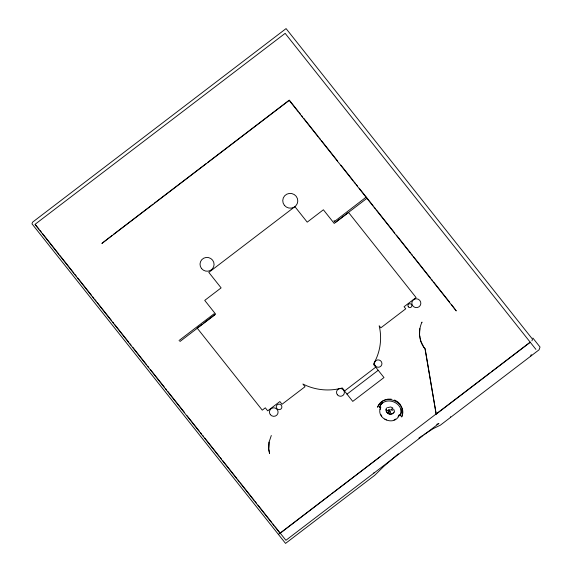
<?xml version="1.0" encoding="UTF-8"?>
<svg xmlns="http://www.w3.org/2000/svg" width="572" height="572" viewBox="0 0 572 572"><rect width="100%" height="100%" fill="white"/><g stroke="black" fill="none" stroke-linecap="round" stroke-linejoin="round"><path stroke-width="0.86" d="M421.914 322.343L422.007 322.072C417.946 330.673 418.783 341.591 425.032 348.927L436.186 414.135L530.08 342.435M419.541 334.92L419.819 328.6M269.062 442.142L268.661 449.156L269.562 453.467L268.754 448.877L269.062 442.142L271.3 435.499M380.123 409.502L380.766 407.014C375.017 418.933 395.302 427.112 399.413 414.557L398.133 416.795M387.909 410.589L386.322 411.204M389.897 410.053L391.391 409.709M379.915 456.892L280.08 533.333L35.049 224.524M436.186 414.135L425.125 348.648L423.945 347.34L420.913 341.405L420.234 338.209M450.35 417.553L450.629 416.731M531.946 340.812L532.503 339.16L286.079 28.6L32.54 222.201L31.982 223.845L285.542 543.4L374.782 475.261L383.619 466.537L398.377 453.825M530.694 356.199L531.259 354.554M382.647 402.552L381.116 404.082L379.343 407.579C384.284 394.308 405.884 403.024 400.157 416.001L401.215 412.219L401.179 409.337M111.897 235.578L101.866 243.443L289.21 100.393L456.249 310.918L451.351 304.347M113.32 234.499L153.053 204.154M154.476 203.067L206.278 163.513M207.693 162.434L289.303 100.114L298.184 111.311M366.137 197.154L334.313 221.6M179.043 340.526L214.157 313.713M335.149 222.579L367.002 198.262M202.288 324.16L197.154 328.078L262.276 410.145L265.315 407.829L267.703 410.846L279.872 401.558L282.025 404.275L305.026 386.715L302.867 383.998A53.696 52.617 18.8 0 0 342.299 387.945L344.644 390.898M203.682 323.094L215.551 314.028L204.733 300.393L221.114 287.888L208.816 272.394L294.916 206.649L307.214 222.143L323.394 209.781L334.212 223.423L348.562 212.462L416.08 297.554L404.068 306.721L405.741 308.816L380.838 327.835L379.164 325.733A53.696 52.617 18.8 0 1 373.387 364.2L383.984 377.556L352.76 401.394L344.508 391.005L375.74 367.16M179.873 341.563L214.986 314.75M346.997 394.137L378.221 370.291M278.407 534.405L280.173 533.054M280.881 532.518L330.401 494.701M331.817 493.622L489.932 372.887M491.348 371.807L530.173 342.156M418.868 438.123L422.429 435.592M423.888 434.62L433.297 428.607L440.318 425.211L539.081 349.799L540.018 347.04L532.882 338.052M333.769 220.921L334.67 220.921M384.627 400C381.452 401.415 378.871 403.989 377.591 407.235C383.312 391.877 408.315 401.959 401.687 416.988L402.631 413.442L402.581 410.11M394.051 419.912L395.552 419.047M387.487 407.622L390.74 406.971L392.778 407.943M436.715 424.36L438.931 423.452L285.914 540.297L275.182 526.769M385.442 399.785L387.887 399.134L391.269 399.134M394.551 399.992L397.511 401.658L399.935 404.011M384.849 419.054L386.372 419.912M535.914 349.399L285.149 33.355L35.142 224.253L39.025 229.143M299.292 112.705L300.4 114.107M301.508 115.501L302.624 116.902M303.732 118.304L318.161 136.486M319.269 137.888L320.377 139.282M321.493 140.683L337.58 160.968M340.912 165.165L353.124 180.552M354.232 181.946L355.341 183.347M356.449 184.749L357.564 186.143M359.223 188.245L373.101 205.727M374.21 207.128L375.318 208.523M376.433 209.924L394.744 233.004M396.41 235.106L410.281 252.588M411.39 253.989L412.505 255.384M413.613 256.785L430.258 277.77M431.374 279.165L432.482 280.566M433.59 281.96L449.685 302.245M40.133 230.537L41.241 231.939M42.349 233.333L58.98 254.29M60.089 255.691L73.945 273.159M75.061 274.553L76.169 275.954M77.828 278.049L91.692 295.517M92.8 296.911L93.908 298.305M95.016 299.707L96.125 301.101M97.233 302.502L111.647 320.663M112.755 322.065L113.864 323.459M114.972 324.86L128.829 342.321M129.937 343.722L131.045 345.116M132.711 347.211L146.568 364.679M147.676 366.08L148.791 367.474M150.45 369.569L164.307 387.037M165.422 388.438L166.531 389.832M167.639 391.227L184.27 412.19M187.037 415.68L199.235 431.052M200.343 432.453L201.451 433.848M202.559 435.242L203.668 436.643M204.776 438.038L219.19 456.206M220.299 457.6L221.407 459.001M222.515 460.396L236.93 478.564M238.038 479.958L239.146 481.359M240.261 482.754L254.118 500.221M255.226 501.615L256.335 503.017M258.001 505.112L271.857 522.579M272.966 523.973L274.074 525.375M400.364 404.733L402.352 409.309M380.866 414.571L381.76 416.058M394.058 409.788L394.294 410.882M419.712 335.743L420.062 337.387M373.387 473.502A46.053 5.041 -38.4 0 1 374.395 472.415M394.272 411.919A4.354 4.269 18.8 0 1 386.071 409.209M394.344 411.704A4.354 4.269 18.8 0 1 388.552 413.663A4.354 4.269 18.8 0 1 386.493 407.936M284.363 205.291A7.529 7.379 18.8 0 0 297.247 203.611A7.529 7.379 18.8 0 0 289.189 193.45A7.529 7.379 18.8 0 0 284.363 205.291M337.358 394.766A3.954 3.875 18.8 0 0 344.115 393.886A3.954 3.875 18.8 0 0 339.89 388.552A3.954 3.875 18.8 0 0 337.358 394.766M375.296 365.88A3.761 3.682 18.8 0 0 381.703 364.929A3.761 3.682 18.8 0 0 377.591 359.931A3.761 3.682 18.8 0 0 375.296 365.88M412.376 305.284A4.519 4.426 18.8 0 0 420.184 305.57A4.519 4.426 18.8 0 0 416.452 298.777A4.519 4.426 18.8 0 0 412.376 305.284M270.363 414.671A4.333 4.247 18.8 0 0 277.777 413.706A4.333 4.247 18.8 0 0 273.144 407.857A4.333 4.247 18.8 0 0 270.363 414.671M201.53 268.54A7.043 6.9 18.8 0 0 213.578 266.967A7.043 6.9 18.8 0 0 206.042 257.471A7.043 6.9 18.8 0 0 201.53 268.54M408.344 306.828A1.973 1.931 18.8 0 0 411.718 306.385A1.973 1.931 18.8 0 0 409.609 303.732A1.973 1.931 18.8 0 0 408.344 306.828M276.734 408.458A2.839 2.781 18.8 0 0 281.617 408.136A2.839 2.781 18.8 0 0 278.843 404.132A2.839 2.781 18.8 0 0 276.734 408.458M388.266 410.667A0.736 0.722 18.8 0 0 389.532 410.696A0.736 0.722 18.8 0 0 388.91 409.602A0.736 0.722 18.8 0 0 388.266 410.667M391.763 409.924A0.786 0.772 18.8 0 0 393.107 409.731A0.786 0.772 18.8 0 0 392.249 408.673A0.786 0.772 18.8 0 0 391.763 409.924M388.831 412.648A0.987 0.965 18.8 0 0 390.526 412.534A0.987 0.965 18.8 0 0 389.561 411.146A0.987 0.965 18.8 0 0 388.831 412.648"/></g></svg>
